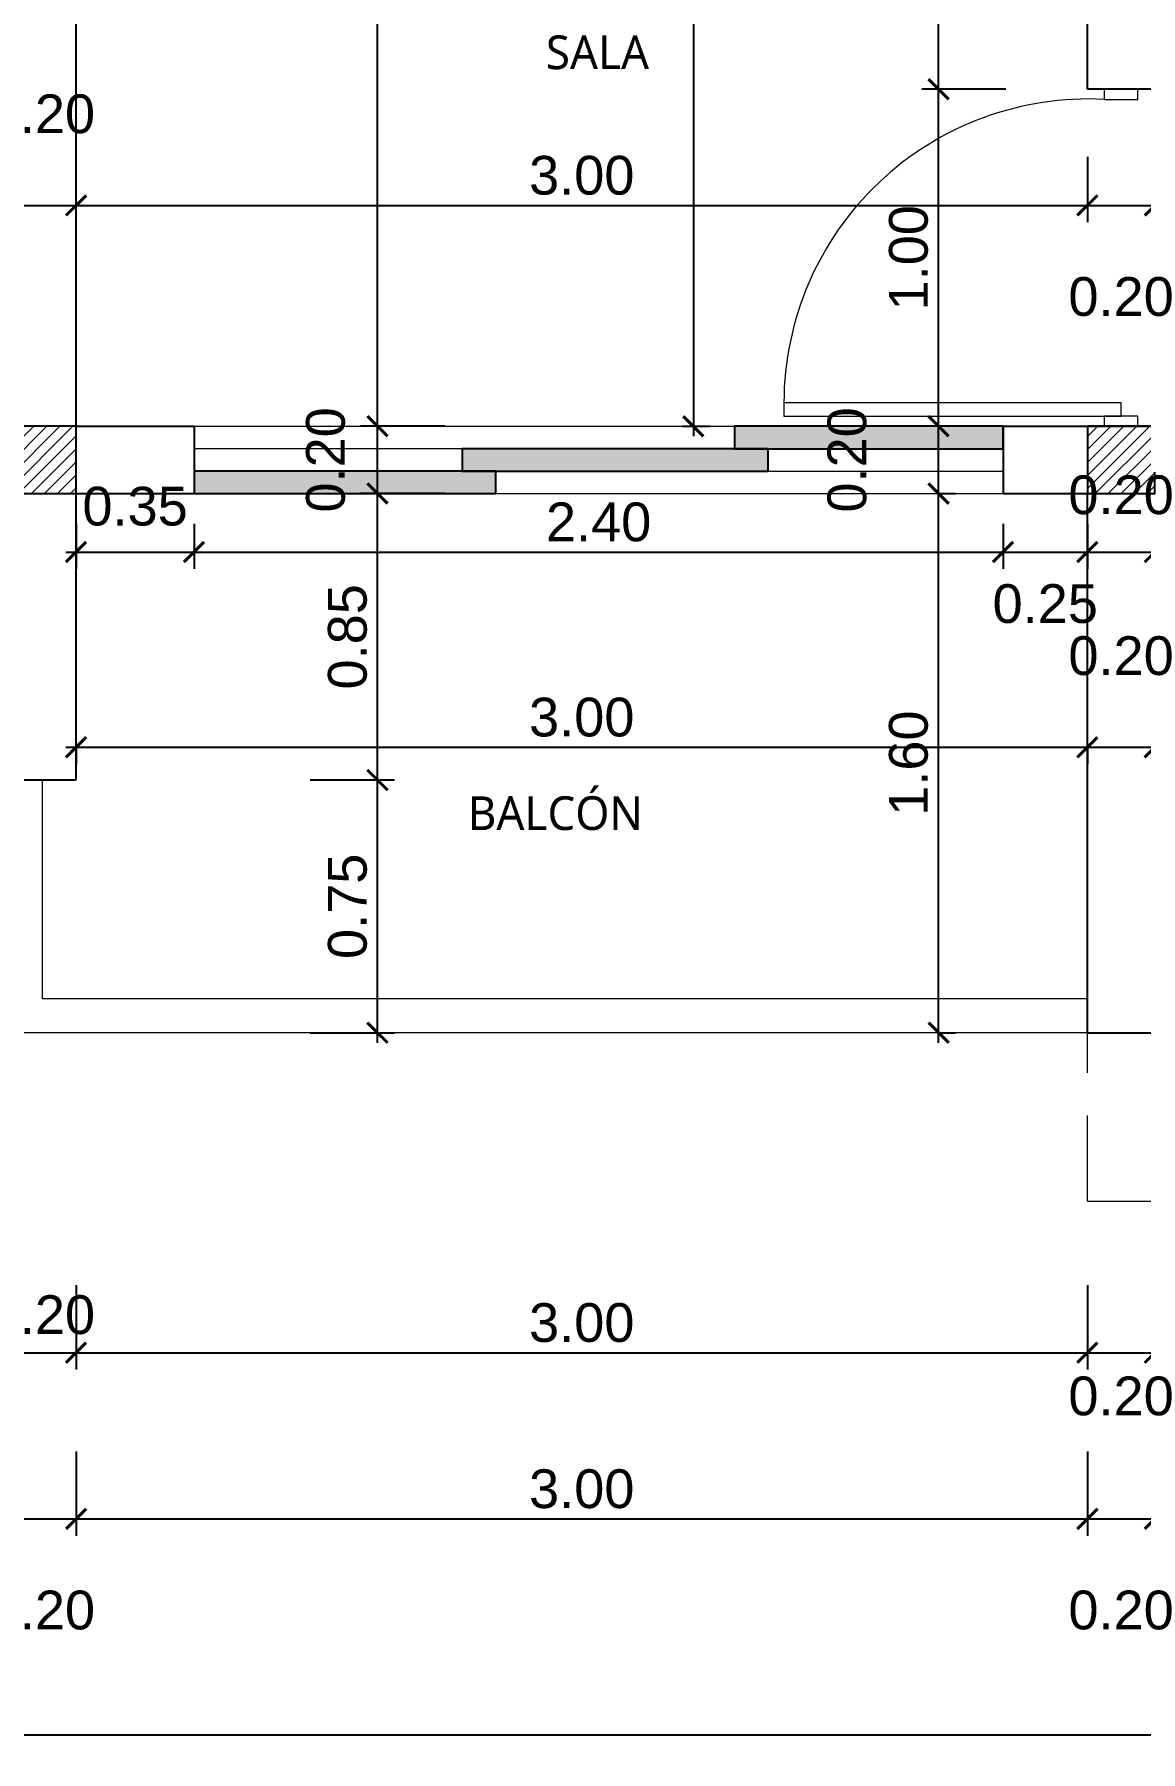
# Model space of a CAD drawing. Header units: feet. Extents: x -417 to 46, y -646 to -218.
# Drawn here: x -101.64 to -98.36, y -293.37 to -288.27 of the extents above; entities that cross this region are included whole.
import ezdxf

# ---------------------------------------------------------------- set-up
doc = ezdxf.new("R2010")
doc.units = ezdxf.units.FT
doc.header["$MEASUREMENT"] = 0
doc.linetypes.add('DASHED', pattern=[19.05, 12.7, -6.35])
for name, color, linetype, lineweight in [('A-GENM', 8, 'Continuous', 9), ('A-WALL', 4, 'Continuous', 25), ('DIM-COTAS', 1, 'Continuous', 5), ('Piso', 8, 'Continuous', 9), ('puertas', 8, 'Continuous', 9), ('TXT', 2, 'Continuous', 9), ('vuelo', 251, 'DASHED', 13)]:
    doc.layers.add(name, color=color, linetype=linetype, lineweight=lineweight)
for name, color, linetype in [('columna', 9, 'Continuous'), ('DIM', 10, 'Continuous'), ('PERT-VENT', 2, 'Continuous')]:
    doc.layers.add(name, color=color, linetype=linetype)
doc.styles.add('ads', font='trebuc.ttf', dxfattribs={"height": 0.14})
doc.styles.get("Standard").update_dxf_attribs({"font": 'arial.ttf', "height": 0.115})
doc.dimstyles.new('KEILY', dxfattribs={"dimtxt": 0.115, "dimasz": 0.06, "dimexe": 0.05, "dimexo": 0.2, "dimgap": 0.03, "dimtad": 1, "dimzin": 1, "dimdsep": 46, "dimtxsty": 'Standard', "dimblk": 'ARCHTICK', "dimcen": 2.5, "dimdle": 0.03, "dimclrd": 256, "dimclre": 256, "dimclrt": 7, "dimadec": 0, "dimazin": 0, "dimtfac": 1, "dimtmove": 2, "dimatfit": 3, "dimfxl": 0.2, "dimfxlon": 1, "dimtolj": 1, "dimtzin": 1, "dimarcsym": 0})

# ---------------------------------------------------------------- blocks, each defined once
blk = doc.blocks.new('A$C4D292AF4')
at = {"layer": 'puertas'}
for points in [[(0.03, 0.05), (0.07, 0.05), (0.07, 1.05), (0.03, 1.05)], [(0, 0), (0.03, 0), (0.03, 0.1), (0, 0.1)], [(0.97, 0), (1, 0), (1, 0.1), (0.97, 0.1)]]:
    blk.add_lwpolyline(points, close=True, dxfattribs=at)
blk.add_arc((0.0677, 0.1465), 0.9035, 357.0481, 89.8556, dxfattribs=at)
blk = doc.blocks.new('A$C6DF15AF1')
for points in [[(1.6027, 0.1333), (2.4, 0.1333), (2.4, 0.2), (1.6027, 0.2)], [(0.7955, 0.0667), (1.7027, 0.0667), (1.7027, 0.1333), (0.7955, 0.1333)], [(0, 0), (0.8955, 0), (0.8955, 0.0667), (0, 0.0667)]]:
    blk.add_hatch(color=256).paths.add_polyline_path(points)
at = {"layer": 'PERT-VENT', "extrusion": (-6.28888e-16, -1.94037e-15, -1)}
for points in [[(-1.6027, 0.1333), (-2.4, 0.1333), (-2.4, 0.2), (-1.6027, 0.2)], [(-0.7955, 0.0667), (-1.7027, 0.0667), (-1.7027, 0.1333), (-0.7955, 0.1333)], [(0, 0), (-0.8955, 0), (-0.8955, 0.0667), (0, 0.0667)]]:
    blk.add_lwpolyline(points, close=True, dxfattribs=at)
at = {"layer": 'Piso'}
for p, q in [((0, 0.2), (2.4, 0.2)), ((0, 0), (2.4, 0))]:
    blk.add_line(p, q, dxfattribs=at)
at = {"layer": 'Piso', "extrusion": (-6.28888e-16, -1.94037e-15, -1)}
for p, q in [((0.7955, 0.1333), (0, 0.1333)), ((1.7027, 0.0667), (2.4, 0.0667))]:
    blk.add_line(p, q, dxfattribs=at)
blk = doc.blocks.new('_ArchTick')
at = {"layer": 'DIM-COTAS', "color": 0, "const_width": 0.15}
blk.add_lwpolyline([(-0.5, -0.5), (0.5, 0.5)], dxfattribs=at)
blk = doc.blocks.new('*D199')
at = {"layer": 'Defpoints', "color": 0, "transparency": 16777216}
for p in [(-101.9024, -291.2321), (-106.2629, -291.7321), (-98.7024, -291.7321)]:
    blk.add_point(p, dxfattribs=at)
at = {"layer": 'DIM', "lineweight": -2, "transparency": 16777216}
for p, q in [((-106.0629, -291.2321), (-106.3129, -291.2321)), ((-106.2629, -291.2021), (-106.2629, -291.7621)), ((-106.0629, -291.7321), (-106.3129, -291.7321))]:
    blk.add_line(p, q, dxfattribs=at)
at = {"layer": 'DIM', "lineweight": -2, "transparency": 16777216, "xscale": 0.06, "yscale": 0.06, "zscale": 0.06}
for p, rotation in [((-106.2629, -291.2321), 90), ((-106.2629, -291.7321), 270)]:
    blk.add_blockref('_ArchTick', p, dxfattribs=dict(at, rotation=rotation))
at = {"layer": 'DIM', "color": 7, "transparency": 16777216, "insert": (-106.3516, -291.4821), "char_height": 0.115, "attachment_point": 5, "rotation": 90}
blk.add_mtext('\\A1;0.50', dxfattribs=at)
blk = doc.blocks.new('*D239')
at = {"layer": 'Defpoints', "color": 0, "transparency": 16777216}
for p in [(-101.7143, -290.2821), (-101.5143, -290.4821), (-101.5143, -292.1819)]:
    blk.add_point(p, dxfattribs=at)
at = {"layer": 'DIM', "lineweight": -2, "transparency": 16777216}
for p, q in [((-101.7143, -291.9819), (-101.7143, -292.2319)), ((-101.5143, -291.9819), (-101.5143, -292.2319)), ((-101.7443, -292.1819), (-101.4843, -292.1819))]:
    blk.add_line(p, q, dxfattribs=at)
at = {"layer": 'DIM', "lineweight": -2, "transparency": 16777216, "xscale": 0.06, "yscale": 0.06, "zscale": 0.06, "rotation": 180}
blk.add_blockref('_ArchTick', (-101.7143, -292.1819), dxfattribs=at)
at = {"layer": 'DIM', "lineweight": -2, "transparency": 16777216, "xscale": 0.06, "yscale": 0.06, "zscale": 0.06}
blk.add_blockref('_ArchTick', (-101.5143, -292.1819), dxfattribs=at)
at = {"layer": 'DIM', "color": 7, "transparency": 16777216, "insert": (-101.6143, -292.0698), "char_height": 0.115, "attachment_point": 5}
blk.add_mtext('\\A1;0.20', dxfattribs=at)
blk = doc.blocks.new('*D240')
at = {"layer": 'Defpoints', "color": 0, "transparency": 16777216}
for p in [(-101.5143, -290.4821), (-98.5143, -291.2321), (-98.5143, -292.1819)]:
    blk.add_point(p, dxfattribs=at)
at = {"layer": 'DIM', "lineweight": -2, "transparency": 16777216}
for p, q in [((-101.5143, -291.9819), (-101.5143, -292.2319)), ((-98.5143, -291.9819), (-98.5143, -292.2319)), ((-101.5443, -292.1819), (-98.4843, -292.1819))]:
    blk.add_line(p, q, dxfattribs=at)
at = {"layer": 'DIM', "lineweight": -2, "transparency": 16777216, "xscale": 0.06, "yscale": 0.06, "zscale": 0.06, "rotation": 180}
blk.add_blockref('_ArchTick', (-101.5143, -292.1819), dxfattribs=at)
at = {"layer": 'DIM', "lineweight": -2, "transparency": 16777216, "xscale": 0.06, "yscale": 0.06, "zscale": 0.06}
blk.add_blockref('_ArchTick', (-98.5143, -292.1819), dxfattribs=at)
at = {"layer": 'DIM', "color": 7, "transparency": 16777216, "insert": (-100.0143, -292.0932), "char_height": 0.115, "attachment_point": 5}
blk.add_mtext('\\A1;3.00', dxfattribs=at)
blk = doc.blocks.new('*D241')
at = {"layer": 'Defpoints', "color": 0, "transparency": 16777216}
for p in [(-98.3143, -291.0321), (-98.5143, -291.2321), (-98.3143, -292.1819)]:
    blk.add_point(p, dxfattribs=at)
at = {"layer": 'DIM', "lineweight": -2, "transparency": 16777216}
for p, q in [((-98.5143, -291.9819), (-98.5143, -292.2319)), ((-98.3143, -291.9819), (-98.3143, -292.2319)), ((-98.5443, -292.1819), (-98.2843, -292.1819))]:
    blk.add_line(p, q, dxfattribs=at)
at = {"layer": 'DIM', "lineweight": -2, "transparency": 16777216, "xscale": 0.06, "yscale": 0.06, "zscale": 0.06, "rotation": 180}
blk.add_blockref('_ArchTick', (-98.5143, -292.1819), dxfattribs=at)
at = {"layer": 'DIM', "lineweight": -2, "transparency": 16777216, "xscale": 0.06, "yscale": 0.06, "zscale": 0.06}
blk.add_blockref('_ArchTick', (-98.3143, -292.1819), dxfattribs=at)
at = {"layer": 'DIM', "color": 7, "transparency": 16777216, "insert": (-98.4143, -292.311), "char_height": 0.115, "attachment_point": 5}
blk.add_mtext('\\A1;0.20', dxfattribs=at)
blk = doc.blocks.new('*D255')
at = {"layer": 'Defpoints', "color": 0, "transparency": 16777216}
for p in [(-101.7143, -290.2821), (-101.5143, -290.4821), (-101.5143, -292.6751)]:
    blk.add_point(p, dxfattribs=at)
at = {"layer": 'DIM', "lineweight": -2, "transparency": 16777216}
for p, q in [((-101.7143, -292.4751), (-101.7143, -292.7251)), ((-101.5143, -292.4751), (-101.5143, -292.7251)), ((-101.7443, -292.6751), (-101.4843, -292.6751))]:
    blk.add_line(p, q, dxfattribs=at)
at = {"layer": 'DIM', "lineweight": -2, "transparency": 16777216, "xscale": 0.06, "yscale": 0.06, "zscale": 0.06, "rotation": 180}
blk.add_blockref('_ArchTick', (-101.7143, -292.6751), dxfattribs=at)
at = {"layer": 'DIM', "lineweight": -2, "transparency": 16777216, "xscale": 0.06, "yscale": 0.06, "zscale": 0.06}
blk.add_blockref('_ArchTick', (-101.5143, -292.6751), dxfattribs=at)
at = {"layer": 'DIM', "color": 7, "transparency": 16777216, "insert": (-101.6143, -292.9463), "char_height": 0.115, "attachment_point": 5}
blk.add_mtext('\\A1;0.20', dxfattribs=at)
blk = doc.blocks.new('*D256')
at = {"layer": 'Defpoints', "color": 0, "transparency": 16777216}
for p in [(-101.5143, -290.4821), (-98.5143, -291.2321), (-98.5143, -292.6751)]:
    blk.add_point(p, dxfattribs=at)
at = {"layer": 'DIM', "lineweight": -2, "transparency": 16777216}
for p, q in [((-101.5143, -292.4751), (-101.5143, -292.7251)), ((-98.5143, -292.4751), (-98.5143, -292.7251)), ((-101.5443, -292.6751), (-98.4843, -292.6751))]:
    blk.add_line(p, q, dxfattribs=at)
at = {"layer": 'DIM', "lineweight": -2, "transparency": 16777216, "xscale": 0.06, "yscale": 0.06, "zscale": 0.06, "rotation": 180}
blk.add_blockref('_ArchTick', (-101.5143, -292.6751), dxfattribs=at)
at = {"layer": 'DIM', "lineweight": -2, "transparency": 16777216, "xscale": 0.06, "yscale": 0.06, "zscale": 0.06}
blk.add_blockref('_ArchTick', (-98.5143, -292.6751), dxfattribs=at)
at = {"layer": 'DIM', "color": 7, "transparency": 16777216, "insert": (-100.0143, -292.5864), "char_height": 0.115, "attachment_point": 5}
blk.add_mtext('\\A1;3.00', dxfattribs=at)
blk = doc.blocks.new('*D257')
at = {"layer": 'Defpoints', "color": 0, "transparency": 16777216}
for p in [(-98.3143, -291.0321), (-98.5143, -291.2321), (-98.3143, -292.6751)]:
    blk.add_point(p, dxfattribs=at)
at = {"layer": 'DIM', "lineweight": -2, "transparency": 16777216}
for p, q in [((-98.5143, -292.4751), (-98.5143, -292.7251)), ((-98.3143, -292.4751), (-98.3143, -292.7251)), ((-98.5443, -292.6751), (-98.2843, -292.6751))]:
    blk.add_line(p, q, dxfattribs=at)
at = {"layer": 'DIM', "lineweight": -2, "transparency": 16777216, "xscale": 0.06, "yscale": 0.06, "zscale": 0.06, "rotation": 180}
blk.add_blockref('_ArchTick', (-98.5143, -292.6751), dxfattribs=at)
at = {"layer": 'DIM', "lineweight": -2, "transparency": 16777216, "xscale": 0.06, "yscale": 0.06, "zscale": 0.06}
blk.add_blockref('_ArchTick', (-98.3143, -292.6751), dxfattribs=at)
at = {"layer": 'DIM', "color": 7, "transparency": 16777216, "insert": (-98.4143, -292.9463), "char_height": 0.115, "attachment_point": 5}
blk.add_mtext('\\A1;0.20', dxfattribs=at)
blk = doc.blocks.new('*D264')
at = {"layer": 'Defpoints', "color": 0, "transparency": 16777216}
for p in [(-105.5643, -292.7251), (-88.4643, -292.7251), (-88.4643, -293.316)]:
    blk.add_point(p, dxfattribs=at)
at = {"layer": 'DIM', "lineweight": -2, "transparency": 16777216}
for p, q in [((-105.5643, -293.116), (-105.5643, -293.366)), ((-88.4643, -293.116), (-88.4643, -293.366)), ((-105.5943, -293.316), (-88.4343, -293.316))]:
    blk.add_line(p, q, dxfattribs=at)
at = {"layer": 'DIM', "lineweight": -2, "transparency": 16777216, "xscale": 0.06, "yscale": 0.06, "zscale": 0.06, "rotation": 180}
blk.add_blockref('_ArchTick', (-105.5643, -293.316), dxfattribs=at)
at = {"layer": 'DIM', "lineweight": -2, "transparency": 16777216, "xscale": 0.06, "yscale": 0.06, "zscale": 0.06}
blk.add_blockref('_ArchTick', (-88.4643, -293.316), dxfattribs=at)
at = {"layer": 'DIM', "color": 7, "transparency": 16777216, "insert": (-97.0143, -293.2273), "char_height": 0.115, "attachment_point": 5}
blk.add_mtext('\\A1;17.10', dxfattribs=at)
blk = doc.blocks.new('*D345')
at = {"layer": 'Defpoints', "color": 0, "transparency": 16777216}
for p in [(-101.7143, -288.3315), (-101.5143, -288.7768), (-101.5143, -288.7768)]:
    blk.add_point(p, dxfattribs=at)
at = {"layer": 'DIM', "lineweight": -2, "transparency": 16777216}
for p, q in [((-101.7143, -288.5768), (-101.7143, -288.8268)), ((-101.5143, -288.7768), (-101.5143, -288.7268)), ((-101.7443, -288.7768), (-101.4843, -288.7768))]:
    blk.add_line(p, q, dxfattribs=at)
at = {"layer": 'DIM', "lineweight": -2, "transparency": 16777216, "xscale": 0.06, "yscale": 0.06, "zscale": 0.06, "rotation": 180}
blk.add_blockref('_ArchTick', (-101.7143, -288.7768), dxfattribs=at)
at = {"layer": 'DIM', "lineweight": -2, "transparency": 16777216, "xscale": 0.06, "yscale": 0.06, "zscale": 0.06}
blk.add_blockref('_ArchTick', (-101.5143, -288.7768), dxfattribs=at)
at = {"layer": 'DIM', "color": 7, "transparency": 16777216, "insert": (-101.6143, -288.5056), "char_height": 0.115, "attachment_point": 5}
blk.add_mtext('\\A1;0.20', dxfattribs=at)
blk = doc.blocks.new('*D346')
at = {"layer": 'Defpoints', "color": 0, "transparency": 16777216}
for p in [(-98.5143, -288.4321), (-101.5143, -288.7768), (-98.5143, -288.7768)]:
    blk.add_point(p, dxfattribs=at)
at = {"layer": 'DIM', "lineweight": -2, "transparency": 16777216}
for p, q in [((-98.5143, -288.6321), (-98.5143, -288.8268)), ((-101.5143, -288.7768), (-101.5143, -288.7268)), ((-101.5443, -288.7768), (-98.4843, -288.7768))]:
    blk.add_line(p, q, dxfattribs=at)
at = {"layer": 'DIM', "lineweight": -2, "transparency": 16777216, "xscale": 0.06, "yscale": 0.06, "zscale": 0.06, "rotation": 180}
blk.add_blockref('_ArchTick', (-101.5143, -288.7768), dxfattribs=at)
at = {"layer": 'DIM', "lineweight": -2, "transparency": 16777216, "xscale": 0.06, "yscale": 0.06, "zscale": 0.06}
blk.add_blockref('_ArchTick', (-98.5143, -288.7768), dxfattribs=at)
at = {"layer": 'DIM', "color": 7, "transparency": 16777216, "insert": (-100.0143, -288.688), "char_height": 0.115, "attachment_point": 5}
blk.add_mtext('\\A1;3.00', dxfattribs=at)
blk = doc.blocks.new('*D347')
at = {"layer": 'Defpoints', "color": 0, "transparency": 16777216}
for p in [(-98.5143, -288.4321), (-98.3143, -288.4321), (-98.3143, -288.7768)]:
    blk.add_point(p, dxfattribs=at)
at = {"layer": 'DIM', "lineweight": -2, "transparency": 16777216}
for p, q in [((-98.5143, -288.6321), (-98.5143, -288.8268)), ((-98.3143, -288.6321), (-98.3143, -288.8268)), ((-98.5443, -288.7768), (-98.2843, -288.7768))]:
    blk.add_line(p, q, dxfattribs=at)
at = {"layer": 'DIM', "lineweight": -2, "transparency": 16777216, "xscale": 0.06, "yscale": 0.06, "zscale": 0.06, "rotation": 180}
blk.add_blockref('_ArchTick', (-98.5143, -288.7768), dxfattribs=at)
at = {"layer": 'DIM', "lineweight": -2, "transparency": 16777216, "xscale": 0.06, "yscale": 0.06, "zscale": 0.06}
blk.add_blockref('_ArchTick', (-98.3143, -288.7768), dxfattribs=at)
at = {"layer": 'DIM', "color": 7, "transparency": 16777216, "insert": (-98.4143, -289.0479), "char_height": 0.115, "attachment_point": 5}
blk.add_mtext('\\A1;0.20', dxfattribs=at)
blk = doc.blocks.new('*D354')
at = {"layer": 'Defpoints', "color": 0, "transparency": 16777216}
for p in [(-101.5143, -289.5223), (-101.1643, -289.5223), (-101.1643, -289.8055)]:
    blk.add_point(p, dxfattribs=at)
at = {"layer": 'DIM', "lineweight": -2, "transparency": 16777216}
for p, q in [((-101.5143, -289.7223), (-101.5143, -289.8555)), ((-101.1643, -289.7223), (-101.1643, -289.8555)), ((-101.5443, -289.8055), (-101.1343, -289.8055))]:
    blk.add_line(p, q, dxfattribs=at)
at = {"layer": 'DIM', "lineweight": -2, "transparency": 16777216, "xscale": 0.06, "yscale": 0.06, "zscale": 0.06, "rotation": 180}
blk.add_blockref('_ArchTick', (-101.5143, -289.8055), dxfattribs=at)
at = {"layer": 'DIM', "lineweight": -2, "transparency": 16777216, "xscale": 0.06, "yscale": 0.06, "zscale": 0.06}
blk.add_blockref('_ArchTick', (-101.1643, -289.8055), dxfattribs=at)
at = {"layer": 'DIM', "color": 7, "transparency": 16777216, "insert": (-101.3393, -289.6701), "char_height": 0.115, "attachment_point": 5}
blk.add_mtext('\\A1;0.35', dxfattribs=at)
blk = doc.blocks.new('*D355')
at = {"layer": 'Defpoints', "color": 0, "transparency": 16777216}
for p in [(-101.1643, -289.5223), (-98.7643, -289.5223), (-98.7643, -289.8055)]:
    blk.add_point(p, dxfattribs=at)
at = {"layer": 'DIM', "lineweight": -2, "transparency": 16777216}
for p, q in [((-101.1643, -289.7223), (-101.1643, -289.8555)), ((-98.7643, -289.7223), (-98.7643, -289.8555)), ((-101.1943, -289.8055), (-98.7343, -289.8055))]:
    blk.add_line(p, q, dxfattribs=at)
at = {"layer": 'DIM', "lineweight": -2, "transparency": 16777216, "xscale": 0.06, "yscale": 0.06, "zscale": 0.06, "rotation": 180}
blk.add_blockref('_ArchTick', (-101.1643, -289.8055), dxfattribs=at)
at = {"layer": 'DIM', "lineweight": -2, "transparency": 16777216, "xscale": 0.06, "yscale": 0.06, "zscale": 0.06}
blk.add_blockref('_ArchTick', (-98.7643, -289.8055), dxfattribs=at)
at = {"layer": 'DIM', "color": 7, "transparency": 16777216, "insert": (-99.9643, -289.7168), "char_height": 0.115, "attachment_point": 5}
blk.add_mtext('\\A1;2.40', dxfattribs=at)
blk = doc.blocks.new('*D356')
at = {"layer": 'Defpoints', "color": 0, "transparency": 16777216}
for p in [(-98.7643, -289.5223), (-98.5143, -289.5223), (-98.5143, -289.8055)]:
    blk.add_point(p, dxfattribs=at)
at = {"layer": 'DIM', "lineweight": -2, "transparency": 16777216}
for p, q in [((-98.7643, -289.7223), (-98.7643, -289.8555)), ((-98.5143, -289.7223), (-98.5143, -289.8555)), ((-98.7943, -289.8055), (-98.4843, -289.8055))]:
    blk.add_line(p, q, dxfattribs=at)
at = {"layer": 'DIM', "lineweight": -2, "transparency": 16777216, "xscale": 0.06, "yscale": 0.06, "zscale": 0.06, "rotation": 180}
blk.add_blockref('_ArchTick', (-98.7643, -289.8055), dxfattribs=at)
at = {"layer": 'DIM', "lineweight": -2, "transparency": 16777216, "xscale": 0.06, "yscale": 0.06, "zscale": 0.06}
blk.add_blockref('_ArchTick', (-98.5143, -289.8055), dxfattribs=at)
at = {"layer": 'DIM', "color": 7, "transparency": 16777216, "insert": (-98.6393, -289.9593), "char_height": 0.115, "attachment_point": 5}
blk.add_mtext('\\A1;0.25', dxfattribs=at)
blk = doc.blocks.new('*D357')
at = {"layer": 'Defpoints', "color": 0, "transparency": 16777216}
for p in [(-98.5143, -289.5223), (-98.3143, -289.8055), (-98.3143, -290.1781)]:
    blk.add_point(p, dxfattribs=at)
at = {"layer": 'DIM', "lineweight": -2, "transparency": 16777216}
for p, q in [((-98.5143, -289.7223), (-98.5143, -289.8555)), ((-98.3143, -289.9781), (-98.3143, -289.7555)), ((-98.5443, -289.8055), (-98.2843, -289.8055))]:
    blk.add_line(p, q, dxfattribs=at)
at = {"layer": 'DIM', "lineweight": -2, "transparency": 16777216, "xscale": 0.06, "yscale": 0.06, "zscale": 0.06, "rotation": 180}
blk.add_blockref('_ArchTick', (-98.5143, -289.8055), dxfattribs=at)
at = {"layer": 'DIM', "lineweight": -2, "transparency": 16777216, "xscale": 0.06, "yscale": 0.06, "zscale": 0.06}
blk.add_blockref('_ArchTick', (-98.3143, -289.8055), dxfattribs=at)
at = {"layer": 'DIM', "color": 7, "transparency": 16777216, "insert": (-98.4143, -289.6364), "char_height": 0.115, "attachment_point": 5}
blk.add_mtext('\\A1;0.20', dxfattribs=at)
blk = doc.blocks.new('*D364')
at = {"layer": 'Defpoints', "color": 0, "transparency": 16777216}
for p in [(-101.5143, -290.3687), (-98.5143, -290.3687), (-98.5143, -290.385)]:
    blk.add_point(p, dxfattribs=at)
at = {"layer": 'DIM', "lineweight": -2, "transparency": 16777216}
for p, q in [((-101.5443, -290.385), (-98.4843, -290.385)), ((-101.5143, -290.385), (-101.5143, -290.435)), ((-98.5143, -290.385), (-98.5143, -290.435))]:
    blk.add_line(p, q, dxfattribs=at)
at = {"layer": 'DIM', "lineweight": -2, "transparency": 16777216, "xscale": 0.06, "yscale": 0.06, "zscale": 0.06, "rotation": 180}
blk.add_blockref('_ArchTick', (-101.5143, -290.385), dxfattribs=at)
at = {"layer": 'DIM', "lineweight": -2, "transparency": 16777216, "xscale": 0.06, "yscale": 0.06, "zscale": 0.06}
blk.add_blockref('_ArchTick', (-98.5143, -290.385), dxfattribs=at)
at = {"layer": 'DIM', "color": 7, "transparency": 16777216, "insert": (-100.0143, -290.2962), "char_height": 0.115, "attachment_point": 5}
blk.add_mtext('\\A1;3.00', dxfattribs=at)
blk = doc.blocks.new('*D365')
at = {"layer": 'Defpoints', "color": 0, "transparency": 16777216}
for p in [(-98.5143, -290.3687), (-98.3143, -290.385), (-98.3143, -290.7101)]:
    blk.add_point(p, dxfattribs=at)
at = {"layer": 'DIM', "lineweight": -2, "transparency": 16777216}
for p, q in [((-98.3143, -290.5101), (-98.3143, -290.335)), ((-98.5443, -290.385), (-98.2843, -290.385)), ((-98.5143, -290.385), (-98.5143, -290.435))]:
    blk.add_line(p, q, dxfattribs=at)
at = {"layer": 'DIM', "lineweight": -2, "transparency": 16777216, "xscale": 0.06, "yscale": 0.06, "zscale": 0.06, "rotation": 180}
blk.add_blockref('_ArchTick', (-98.5143, -290.385), dxfattribs=at)
at = {"layer": 'DIM', "lineweight": -2, "transparency": 16777216, "xscale": 0.06, "yscale": 0.06, "zscale": 0.06}
blk.add_blockref('_ArchTick', (-98.3143, -290.385), dxfattribs=at)
at = {"layer": 'DIM', "color": 7, "transparency": 16777216, "insert": (-98.4143, -290.1138), "char_height": 0.115, "attachment_point": 5}
blk.add_mtext('\\A1;0.20', dxfattribs=at)
blk = doc.blocks.new('*D386')
at = {"layer": 'Defpoints', "color": 0, "transparency": 16777216}
for p in [(-101.1784, -290.4821), (-100.6202, -290.4821), (-101.1261, -291.2321)]:
    blk.add_point(p, dxfattribs=at)
at = {"layer": 'DIM', "lineweight": -2, "transparency": 16777216}
for p, q in [((-100.6202, -291.2621), (-100.6202, -290.4521)), ((-100.8202, -290.4821), (-100.5702, -290.4821)), ((-100.8202, -291.2321), (-100.5702, -291.2321))]:
    blk.add_line(p, q, dxfattribs=at)
at = {"layer": 'DIM', "lineweight": -2, "transparency": 16777216, "xscale": 0.06, "yscale": 0.06, "zscale": 0.06}
for p, rotation in [((-100.6202, -290.4821), 90), ((-100.6202, -291.2321), 270)]:
    blk.add_blockref('_ArchTick', p, dxfattribs=dict(at, rotation=rotation))
at = {"layer": 'DIM', "color": 7, "transparency": 16777216, "insert": (-100.7089, -290.8571), "char_height": 0.115, "attachment_point": 5, "rotation": 90}
blk.add_mtext('\\A1;0.75', dxfattribs=at)
blk = doc.blocks.new('*D387')
at = {"layer": 'Defpoints', "color": 0, "transparency": 16777216}
for p in [(-100.6202, -289.6321), (-99.9014, -289.6321), (-101.1784, -290.4821)]:
    blk.add_point(p, dxfattribs=at)
at = {"layer": 'DIM', "lineweight": -2, "transparency": 16777216}
for p, q in [((-100.6202, -290.5121), (-100.6202, -289.6021)), ((-100.4202, -289.6321), (-100.6702, -289.6321)), ((-100.8202, -290.4821), (-100.5702, -290.4821))]:
    blk.add_line(p, q, dxfattribs=at)
at = {"layer": 'DIM', "lineweight": -2, "transparency": 16777216, "xscale": 0.06, "yscale": 0.06, "zscale": 0.06}
for p, rotation in [((-100.6202, -289.6321), 90), ((-100.6202, -290.4821), 270)]:
    blk.add_blockref('_ArchTick', p, dxfattribs=dict(at, rotation=rotation))
at = {"layer": 'DIM', "color": 7, "transparency": 16777216, "insert": (-100.7089, -290.0571), "char_height": 0.115, "attachment_point": 5, "rotation": 90}
blk.add_mtext('\\A1;0.85', dxfattribs=at)
blk = doc.blocks.new('*D388')
at = {"layer": 'Defpoints', "color": 0, "transparency": 16777216}
for p in [(-100.6202, -289.4321), (-99.9915, -289.4321), (-99.9014, -289.6321)]:
    blk.add_point(p, dxfattribs=at)
at = {"layer": 'DIM', "lineweight": -2, "transparency": 16777216}
for p, q in [((-100.6202, -289.6621), (-100.6202, -289.4021)), ((-100.4202, -289.4321), (-100.6702, -289.4321)), ((-100.4202, -289.6321), (-100.6702, -289.6321))]:
    blk.add_line(p, q, dxfattribs=at)
at = {"layer": 'DIM', "lineweight": -2, "transparency": 16777216, "xscale": 0.06, "yscale": 0.06, "zscale": 0.06}
for p, rotation in [((-100.6202, -289.4321), 90), ((-100.6202, -289.6321), 270)]:
    blk.add_blockref('_ArchTick', p, dxfattribs=dict(at, rotation=rotation))
at = {"layer": 'DIM', "color": 7, "transparency": 16777216, "insert": (-100.7739, -289.5321), "char_height": 0.115, "attachment_point": 5, "rotation": 90}
blk.add_mtext('\\A1;0.20', dxfattribs=at)
blk = doc.blocks.new('*D389')
at = {"layer": 'Defpoints', "color": 0, "transparency": 16777216}
for p in [(-101.1784, -285.2821), (-100.6202, -285.2821), (-99.9915, -289.4321)]:
    blk.add_point(p, dxfattribs=at)
at = {"layer": 'DIM', "lineweight": -2, "transparency": 16777216}
for p, q in [((-100.6202, -289.4621), (-100.6202, -285.2521)), ((-100.8202, -285.2821), (-100.5702, -285.2821)), ((-100.4202, -289.4321), (-100.6702, -289.4321))]:
    blk.add_line(p, q, dxfattribs=at)
at = {"layer": 'DIM', "lineweight": -2, "transparency": 16777216, "xscale": 0.06, "yscale": 0.06, "zscale": 0.06}
for p, rotation in [((-100.6202, -285.2821), 90), ((-100.6202, -289.4321), 270)]:
    blk.add_blockref('_ArchTick', p, dxfattribs=dict(at, rotation=rotation))
at = {"layer": 'DIM', "color": 7, "transparency": 16777216, "insert": (-100.7089, -287.3571), "char_height": 0.115, "attachment_point": 5, "rotation": 90}
blk.add_mtext('\\A1;4.15', dxfattribs=at)
blk = doc.blocks.new('*D398')
at = {"layer": 'Defpoints', "color": 0, "transparency": 16777216}
for p in [(-99.0297, -289.6321), (-98.9558, -289.6321), (-99.0297, -291.2321)]:
    blk.add_point(p, dxfattribs=at)
at = {"layer": 'DIM', "lineweight": -2, "transparency": 16777216}
for p, q in [((-98.9558, -291.2621), (-98.9558, -289.6021)), ((-98.9558, -289.6321), (-98.9058, -289.6321)), ((-98.9558, -291.2321), (-98.9058, -291.2321))]:
    blk.add_line(p, q, dxfattribs=at)
at = {"layer": 'DIM', "lineweight": -2, "transparency": 16777216, "xscale": 0.06, "yscale": 0.06, "zscale": 0.06}
for p, rotation in [((-98.9558, -289.6321), 90), ((-98.9558, -291.2321), 270)]:
    blk.add_blockref('_ArchTick', p, dxfattribs=dict(at, rotation=rotation))
at = {"layer": 'DIM', "color": 7, "transparency": 16777216, "insert": (-99.0445, -290.4321), "char_height": 0.115, "attachment_point": 5, "rotation": 90}
blk.add_mtext('\\A1;1.60', dxfattribs=at)
blk = doc.blocks.new('*D399')
at = {"layer": 'Defpoints', "color": 0, "transparency": 16777216}
for p in [(-98.9558, -289.4321), (-98.7643, -289.4321), (-99.0297, -289.6321)]:
    blk.add_point(p, dxfattribs=at)
at = {"layer": 'DIM', "lineweight": -2, "transparency": 16777216}
for p, q in [((-98.9558, -289.6621), (-98.9558, -289.4021)), ((-98.9558, -289.4321), (-99.0058, -289.4321)), ((-98.9558, -289.6321), (-98.9058, -289.6321))]:
    blk.add_line(p, q, dxfattribs=at)
at = {"layer": 'DIM', "lineweight": -2, "transparency": 16777216, "xscale": 0.06, "yscale": 0.06, "zscale": 0.06}
for p, rotation in [((-98.9558, -289.4321), 90), ((-98.9558, -289.6321), 270)]:
    blk.add_blockref('_ArchTick', p, dxfattribs=dict(at, rotation=rotation))
at = {"layer": 'DIM', "color": 7, "transparency": 16777216, "insert": (-99.227, -289.5321), "char_height": 0.115, "attachment_point": 5, "rotation": 90}
blk.add_mtext('\\A1;0.20', dxfattribs=at)
blk = doc.blocks.new('*D400')
at = {"layer": 'Defpoints', "color": 0, "transparency": 16777216}
for p in [(-98.9558, -288.4321), (-98.5143, -288.4321), (-98.7643, -289.4321)]:
    blk.add_point(p, dxfattribs=at)
at = {"layer": 'DIM', "lineweight": -2, "transparency": 16777216}
for p, q in [((-98.7558, -288.4321), (-99.0058, -288.4321)), ((-98.9558, -289.4621), (-98.9558, -288.4021)), ((-98.9558, -289.4321), (-99.0058, -289.4321))]:
    blk.add_line(p, q, dxfattribs=at)
at = {"layer": 'DIM', "lineweight": -2, "transparency": 16777216, "xscale": 0.06, "yscale": 0.06, "zscale": 0.06}
for p, rotation in [((-98.9558, -288.4321), 90), ((-98.9558, -289.4321), 270)]:
    blk.add_blockref('_ArchTick', p, dxfattribs=dict(at, rotation=rotation))
at = {"layer": 'DIM', "color": 7, "transparency": 16777216, "insert": (-99.0445, -288.9321), "char_height": 0.115, "attachment_point": 5, "rotation": 90}
blk.add_mtext('\\A1;1.00', dxfattribs=at)
blk = doc.blocks.new('*D401')
at = {"layer": 'Defpoints', "color": 0, "transparency": 16777216}
for p in [(-98.9558, -283.6821), (-98.6559, -283.6821), (-98.5143, -288.4321)]:
    blk.add_point(p, dxfattribs=at)
at = {"layer": 'DIM', "lineweight": -2, "transparency": 16777216}
for p, q in [((-98.8559, -283.6821), (-99.0058, -283.6821)), ((-98.9558, -288.4621), (-98.9558, -283.6521)), ((-98.7558, -288.4321), (-99.0058, -288.4321))]:
    blk.add_line(p, q, dxfattribs=at)
at = {"layer": 'DIM', "lineweight": -2, "transparency": 16777216, "xscale": 0.06, "yscale": 0.06, "zscale": 0.06}
for p, rotation in [((-98.9558, -283.6821), 90), ((-98.9558, -288.4321), 270)]:
    blk.add_blockref('_ArchTick', p, dxfattribs=dict(at, rotation=rotation))
at = {"layer": 'DIM', "color": 7, "transparency": 16777216, "insert": (-99.0443, -286.0571), "char_height": 0.115, "attachment_point": 5, "rotation": 90}
blk.add_mtext('\\A1;4.75', dxfattribs=at)
blk = doc.blocks.new('*D410')
at = {"layer": 'Defpoints', "color": 0, "transparency": 16777216}
for p in [(-99.8143, -283.6821), (-99.9166, -289.4321), (-99.6832, -289.4321)]:
    blk.add_point(p, dxfattribs=at)
at = {"layer": 'DIM', "lineweight": -2, "transparency": 16777216}
for p, q in [((-99.6832, -283.6521), (-99.6832, -289.4621)), ((-99.6832, -283.6821), (-99.6332, -283.6821)), ((-99.7166, -289.4321), (-99.6332, -289.4321))]:
    blk.add_line(p, q, dxfattribs=at)
at = {"layer": 'DIM', "lineweight": -2, "transparency": 16777216, "xscale": 0.06, "yscale": 0.06, "zscale": 0.06}
for p, rotation in [((-99.6832, -283.6821), 90), ((-99.6832, -289.4321), 270)]:
    blk.add_blockref('_ArchTick', p, dxfattribs=dict(at, rotation=rotation))
at = {"layer": 'DIM', "color": 7, "transparency": 16777216, "insert": (-99.7717, -286.5571), "char_height": 0.115, "attachment_point": 5, "rotation": 90}
blk.add_mtext('\\A1;5.75', dxfattribs=at)
blk = doc.blocks.new('A$C012446DC')
at = {"layer": 'Piso'}
h = blk.add_hatch(dxfattribs=at)
h.set_pattern_fill('ANSI31', color=256, scale=0.008571, angle=180)
h.set_pattern_definition([(225, (206536.064322, 1154820.960068), (0.0192434059784, -0.0192434059784), [])])
h.paths.add_polyline_path([(0, 0), (0.2, 0), (0.2, 0.2), (0, 0.2)])
at = {"layer": 'columna'}
blk.add_lwpolyline([(0.2, 0.2), (0, 0.2), (0, 0), (0.2, 0)], close=True, dxfattribs=at)
blk = doc.blocks.new('A$C387E0859')
for p in [(0, 0), (3.2, 0)]:
    blk.add_blockref('A$C012446DC', p)

msp = doc.modelspace()

# ---------------------------------------------------------------- linework, layer by layer
at = {"layer": 'A-GENM'}
for p, q in [((-101.6143, -291.1321), (-101.6143, -290.4821)), ((-98.5143, -291.1321), (-101.6143, -291.1321)), ((-98.5143, -291.2321), (-101.7143, -291.2321))]:
    msp.add_line(p, q, dxfattribs=at)
at = {"layer": 'A-WALL'}
for p, q in [((-98.5143, -288.4321), (-98.5143, -280.9321)), ((-101.5143, -289.4321), (-101.5143, -285.2821)), ((-98.3143, -288.4321), (-98.5143, -288.4321)), ((-101.5143, -289.4321), (-101.1643, -289.4321)), ((-101.1643, -289.4321), (-101.1643, -289.6321)), ((-98.7643, -289.4321), (-98.3143, -289.4321)), ((-98.7643, -289.4321), (-98.7643, -289.6321)), ((-101.5143, -290.4821), (-101.5143, -289.6321)), ((-101.5143, -289.6321), (-101.1643, -289.6321)), ((-98.7643, -289.6321), (-98.5143, -289.6321)), ((-98.5143, -291.2321), (-98.5143, -289.6321)), ((-102.0143, -290.4821), (-101.5143, -290.4821)), ((-98.5143, -291.2321), (-98.0143, -291.2321))]:
    msp.add_line(p, q, dxfattribs=at)
at = {"layer": 'vuelo', "ltscale": 0.02}
for q in [(-98.5143, -291.2321), (-95.5143, -291.7321)]:
    msp.add_line((-98.5143, -291.7321), q, dxfattribs=at)

# ---------------------------------------------------------------- block references
for name, p in [('A$C387E0859', (-101.7143, -289.6321)), ('A$C6DF15AF1', (-101.1643, -289.6321))]:
    msp.add_blockref(name, p)
at = {"layer": 'puertas', "extrusion": (1.94037e-15, 6.28888e-16, -1), "xscale": -1.000288939019299, "yscale": 1.000288939019299, "zscale": 1.000288939019297, "rotation": 270}
msp.add_blockref('A$C4D292AF4', (98.3643, -289.4324), dxfattribs=at)

# ---------------------------------------------------------------- texts
at = {"layer": 'TXT', "char_height": 0.1, "width": 2.688, "attachment_point": 2, "style": 'ads'}
for s, insert in [('SALA', (-99.9676, -288.2723)), ('BALCÓN', (-100.0925, -290.5305))]:
    msp.add_mtext(s, dxfattribs=dict(at, insert=insert))

# ---------------------------------------------------------------- dimensions: what is measured, and where the dimension line sits
at = {"layer": 'DIM'}
for base, p1, p2, picture, middle in [((-99.6832, -289.4321), (-99.8143, -283.6821), (-99.9166, -289.4321), '*D410', (-99.7717, -286.5571)), ((-98.9558, -283.6821), (-98.5143, -288.4321), (-98.6559, -283.6821), '*D401', (-99.0443, -286.0571)), ((-100.6202, -285.2821), (-99.9915, -289.4321), (-101.1784, -285.2821), '*D389', (-100.7089, -287.3571)), ((-98.9558, -288.4321), (-98.7643, -289.4321), (-98.5143, -288.4321), '*D400', (-99.0445, -288.9321)), ((-100.6202, -289.4321), (-99.9014, -289.6321), (-99.9915, -289.4321), '*D388', (-100.7739, -289.5321)), ((-98.9558, -289.4321), (-99.0297, -289.6321), (-98.7643, -289.4321), '*D399', (-99.227, -289.5321)), ((-100.6202, -289.6321), (-101.1784, -290.4821), (-99.9014, -289.6321), '*D387', (-100.7089, -290.0571)), ((-98.9558, -289.6321), (-99.0297, -291.2321), (-99.0297, -289.6321), '*D398', (-99.0445, -290.4321)), ((-100.6202, -290.4821), (-101.1261, -291.2321), (-101.1784, -290.4821), '*D386', (-100.7089, -290.8571)), ((-106.2629, -291.7321), (-101.9024, -291.2321), (-98.7024, -291.7321), '*D199', (-106.3516, -291.4821))]:
    dim = msp.add_linear_dim(base=base, p1=p1, p2=p2, angle=90, dimstyle='KEILY', dxfattribs=at)
    dim.commit()
    dim.dimension.update_dxf_attribs({"geometry": picture, "text_midpoint": middle})
for base, p1, p2, picture, middle in [((-101.5143, -288.7768), (-101.7143, -288.3315), (-101.5143, -288.7768), '*D345', (-101.6143, -288.5056)), ((-98.5143, -288.7768), (-101.5143, -288.7768), (-98.5143, -288.4321), '*D346', (-100.0143, -288.688)), ((-98.3143, -288.7768), (-98.5143, -288.4321), (-98.3143, -288.4321), '*D347', (-98.4143, -289.0479)), ((-98.7643, -289.8055), (-101.1643, -289.5223), (-98.7643, -289.5223), '*D355', (-99.9643, -289.7168)), ((-98.3143, -290.385), (-98.5143, -290.3687), (-98.3143, -290.7101), '*D365', (-98.4143, -290.1138)), ((-98.5143, -290.385), (-101.5143, -290.3687), (-98.5143, -290.3687), '*D364', (-100.0143, -290.2962)), ((-101.5143, -292.6751), (-101.7143, -290.2821), (-101.5143, -290.4821), '*D255', (-101.6143, -292.9463)), ((-98.5143, -292.1819), (-101.5143, -290.4821), (-98.5143, -291.2321), '*D240', (-100.0143, -292.0932)), ((-98.5143, -292.6751), (-101.5143, -290.4821), (-98.5143, -291.2321), '*D256', (-100.0143, -292.5864)), ((-98.3143, -292.6751), (-98.5143, -291.2321), (-98.3143, -291.0321), '*D257', (-98.4143, -292.9463)), ((-88.4643, -293.316), (-105.5643, -292.7251), (-88.4643, -292.7251), '*D264', (-97.0143, -293.2273))]:
    dim = msp.add_linear_dim(base=base, p1=p1, p2=p2, dimstyle='KEILY', dxfattribs=at)
    dim.commit()
    dim.dimension.update_dxf_attribs({"geometry": picture, "text_midpoint": middle})
for base, p1, p2, picture, middle in [((-101.1643, -289.8055), (-101.5143, -289.5223), (-101.1643, -289.5223), '*D354', (-101.3393, -289.6701)), ((-98.5143, -289.8055), (-98.7643, -289.5223), (-98.5143, -289.5223), '*D356', (-98.6393, -289.9593)), ((-98.3143, -289.8055), (-98.5143, -289.5223), (-98.3143, -290.1781), '*D357', (-98.4143, -289.6364)), ((-101.5143, -292.1819), (-101.7143, -290.2821), (-101.5143, -290.4821), '*D239', (-101.6143, -292.0698)), ((-98.3143, -292.1819), (-98.5143, -291.2321), (-98.3143, -291.0321), '*D241', (-98.4143, -292.311))]:
    dim = msp.add_linear_dim(base=base, p1=p1, p2=p2, dimstyle='KEILY', dxfattribs=at)
    dim.commit()
    dim.dimension.update_dxf_attribs({"geometry": picture, "text_midpoint": middle, "dimtype": 160})

doc.saveas('drawing.dxf')
